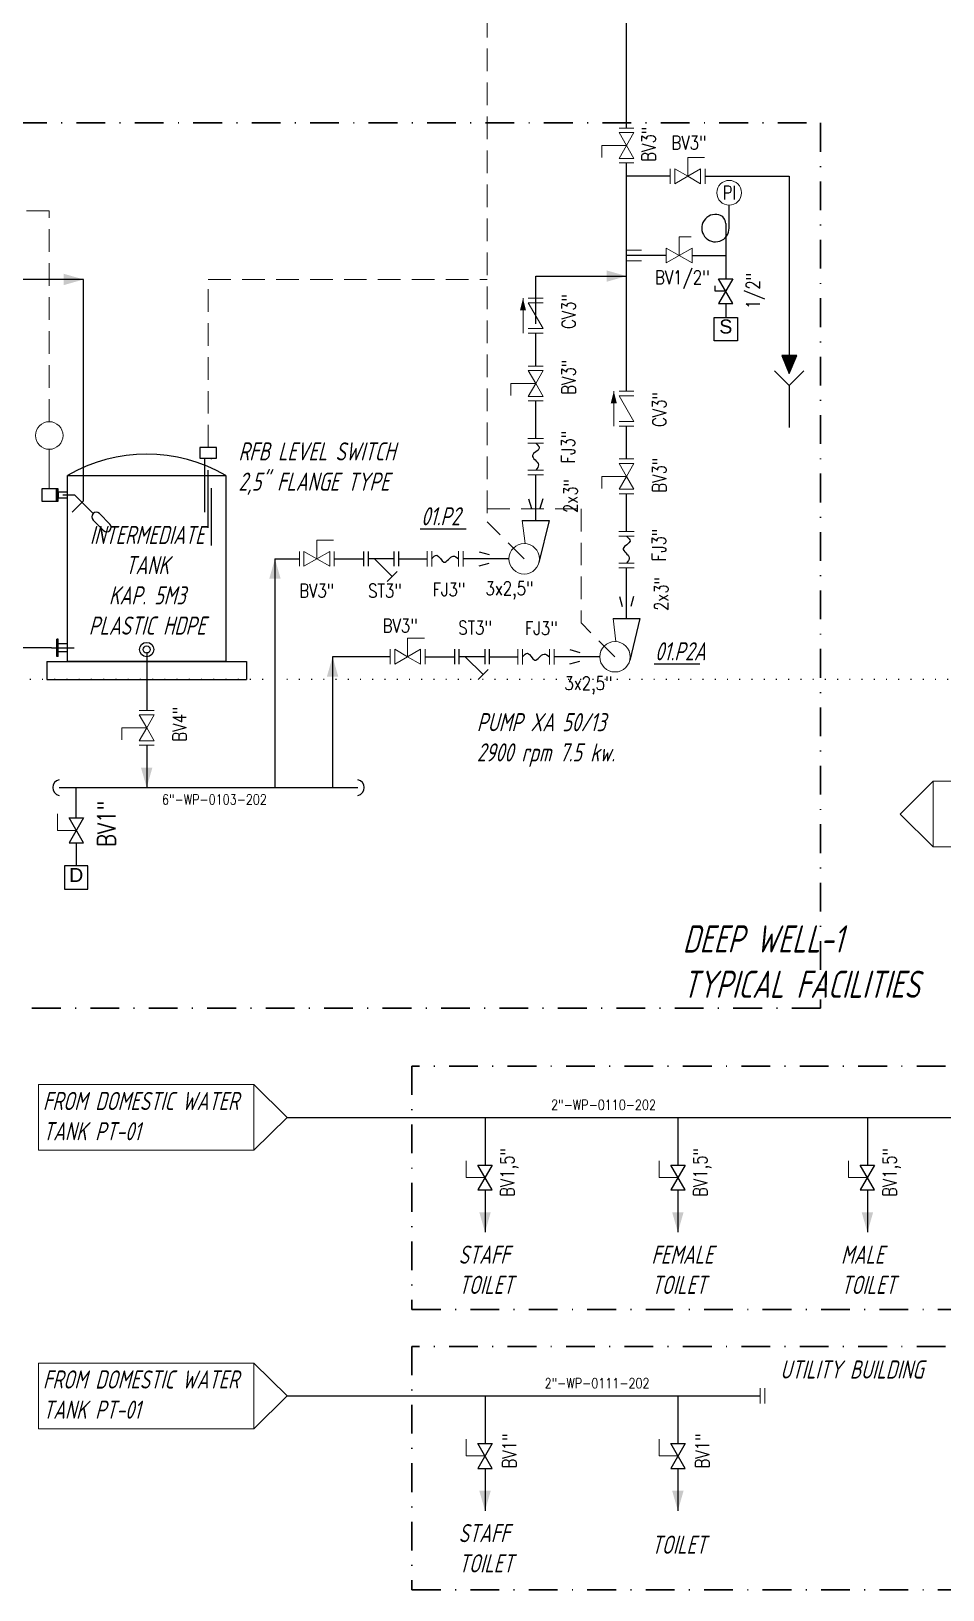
# Model space of a CAD drawing. Extents: x -29512 to 147477, y -5232 to 39709.
# Drawn here: x 137780.2 to 137880.8, y 8980.7 to 9152.7 of the extents above; entities that cross this region are included whole.
import ezdxf
from ezdxf.enums import TextEntityAlignment as Align

# ---------------------------------------------------------------- set-up
doc = ezdxf.new("R2010")
doc.units = 0
for name, pattern in [('CENTER', [2, 1.25, -0.25, 0.25, -0.25]), ('DASHDOT', [25.4, 12.7, -6.35, 0, -6.35]), ('DOTTED', [0.25, 0, -0.25]), ('HIDDEN', [0.375, 0.25, -0.125])]:
    doc.linetypes.add(name, pattern=pattern)
doc.layers.get('0').update_dxf_attribs({"linetype": 'CONTINUOUS'})
for name, color, linetype, lineweight in [('DIMENSI', 20, 'CONTINUOUS', 9), ('FITTING', 7, 'CONTINUOUS', 13), ('TAG', 140, 'CONTINUOUS', 13)]:
    doc.layers.add(name, color=color, linetype=linetype, lineweight=lineweight)
for name, color, linetype in [('DIMENSION', 3, 'CONTINUOUS'), ('EQUIPMENT', 4, 'CONTINUOUS'), ('HATCH', 4, 'CONTINUOUS'), ('S', 7, 'CONTINUOUS')]:
    doc.layers.add(name, color=color, linetype=linetype)
doc.styles.add('A3', font='arial.ttf', dxfattribs={"height": 0.3})
doc.styles.add('Romans100', font='romans.shx', dxfattribs={"width": 0.8, "height": 200})
doc.styles.add('S', font='ITALIC', dxfattribs={"height": 6})
doc.styles.add('S25', font='SIMPLEX', dxfattribs={"width": 0.8, "height": 0.25})
doc.styles.add('STYLE4', font='isocp.shx', dxfattribs={"width": 0.8, "oblique": 15, "height": 2})

# ---------------------------------------------------------------- blocks, each defined once
blk = doc.blocks.new('PRESA', base_point=(1.75, 0.1))
for p, q in [((1.5, 0.1), (1.5, 0.6)), ((1.5, 0.6), (2, 0.6)), ((2, 0.6), (2, 0.1)), ((2, 0.1), (1.5, 0.1))]:
    blk.add_line(p, q)
at = {"style": 'S', "width": 1.2}
blk.add_attdef('1', text='', height=0.3, dxfattribs=at).set_placement((1.75, 0.2), align=Align.CENTER)

msp = doc.modelspace()

# ---------------------------------------------------------------- hatches: boundary and pattern name
at = {"layer": 'DIMENSION', "linetype": 'Continuous', "ltscale": 0.5}
h = msp.add_hatch(color=3, dxfattribs=at)
h.paths.add_polyline_path([(137863.8488, 9114.9596), (137864.6865, 9116.9404), (137863.8488, 9116.9404)])
h.paths.add_polyline_path([(137863.8488, 9116.9404), (137863.0112, 9116.9404), (137863.8488, 9114.9596)])

# ---------------------------------------------------------------- linework, layer by layer
at = {"color": 7, "lineweight": 20}
for p, q in [((137845.878, 9140.1143), (137843.1471, 9140.1143)), ((137843.1471, 9138.7834), (137843.1471, 9140.1143)), ((137853.9633, 9138.7858), (137852.6324, 9138.7858)), ((137852.6324, 9136.716), (137852.6324, 9138.7858)), ((137854.4772, 9138.7858), (137852.6324, 9138.7858)), ((137853.0332, 9130.0364), (137851.7022, 9130.0364)), ((137851.7022, 9127.9665), (137851.7022, 9130.0364)), ((137833.127, 9112.5177), (137833.127, 9113.8486)), ((137835.8578, 9113.8486), (137833.127, 9113.8486)), ((137845.878, 9103.5897), (137843.1471, 9103.5897)), ((137843.1471, 9102.2588), (137843.1471, 9103.5897)), ((137811.7069, 9094.4911), (137811.7069, 9096.561)), ((137813.5517, 9096.561), (137811.7069, 9096.561)), ((137823.058, 9085.7505), (137821.7271, 9085.7505)), ((137821.7271, 9083.6806), (137821.7271, 9085.7505)), ((137823.5719, 9085.7505), (137821.7271, 9085.7505)), ((137792.9243, 9075.8401), (137790.1935, 9075.8401)), ((137790.1935, 9074.5092), (137790.1935, 9075.8401)), ((137783.0871, 9066.3584), (137783.0871, 9064.5136)), ((137783.0871, 9065.8445), (137783.0871, 9064.5136)), ((137785.157, 9064.5136), (137783.0871, 9064.5136)), ((137828.1952, 9028.0616), (137828.1952, 9026.2168)), ((137828.1952, 9027.5477), (137828.1952, 9026.2168)), ((137849.4785, 9028.0616), (137849.4785, 9026.2168)), ((137849.4785, 9027.5477), (137849.4785, 9026.2168)), ((137870.3973, 9028.0616), (137870.3973, 9026.2168)), ((137870.3973, 9027.5477), (137870.3973, 9026.2168)), ((137830.2651, 9026.2168), (137828.1952, 9026.2168)), ((137851.5483, 9026.2168), (137849.4785, 9026.2168)), ((137872.4672, 9026.2168), (137870.3973, 9026.2168)), ((137828.1952, 8997.3307), (137828.1952, 8995.4859)), ((137828.1952, 8996.8168), (137828.1952, 8995.4859)), ((137849.4785, 8997.3307), (137849.4785, 8995.4859)), ((137849.4785, 8996.8168), (137849.4785, 8995.4859)), ((137830.2651, 8995.4859), (137828.1952, 8995.4859)), ((137851.5483, 8995.4859), (137849.4785, 8995.4859))]:
    msp.add_line(p, q, dxfattribs=at)
for p, q in [((137857.6144, 9122.6531), (137856.0408, 9125.4069)), ((137857.6144, 9125.4069), (137856.0408, 9122.6531)), ((137856.0408, 9125.4069), (137857.6144, 9125.4069)), ((137855.6474, 9124.03), (137855.6474, 9124.6201)), ((137856.8276, 9124.03), (137855.6474, 9124.03)), ((137856.0408, 9122.6531), (137857.6144, 9122.6531)), ((137784.3702, 9065.8905), (137785.9438, 9065.8905)), ((137785.9438, 9063.1367), (137784.3702, 9065.8905)), ((137785.9438, 9065.8905), (137784.3702, 9063.1367)), ((137784.3702, 9063.1367), (137785.9438, 9063.1367)), ((137829.4783, 9027.5937), (137831.0519, 9027.5937)), ((137831.0519, 9024.8399), (137829.4783, 9027.5937)), ((137831.0519, 9027.5937), (137829.4783, 9024.8399)), ((137852.3351, 9027.5937), (137850.7615, 9024.8399)), ((137852.3351, 9024.8399), (137850.7615, 9027.5937)), ((137850.7615, 9027.5937), (137852.3351, 9027.5937)), ((137871.6803, 9027.5937), (137873.254, 9027.5937)), ((137873.254, 9024.8399), (137871.6803, 9027.5937)), ((137873.254, 9027.5937), (137871.6803, 9024.8399)), ((137829.4783, 9024.8399), (137831.0519, 9024.8399)), ((137850.7615, 9024.8399), (137852.3351, 9024.8399)), ((137871.6803, 9024.8399), (137873.254, 9024.8399)), ((137831.0519, 8996.8629), (137829.4783, 8994.109)), ((137831.0519, 8994.109), (137829.4783, 8996.8629)), ((137829.4783, 8996.8629), (137831.0519, 8996.8629)), ((137850.7615, 8996.8629), (137852.3351, 8996.8629)), ((137852.3351, 8994.109), (137850.7615, 8996.8629)), ((137852.3351, 8996.8629), (137850.7615, 8994.109)), ((137829.4783, 8994.109), (137831.0519, 8994.109)), ((137850.7615, 8994.109), (137852.3351, 8994.109))]:
    msp.add_line(p, q)
at = {"color": 30, "lineweight": 20}
for p, q in [((137835.8578, 9123.2464), (137835.8578, 9123.2532)), ((137845.878, 9112.9875), (137845.878, 9112.9943))]:
    msp.add_line(p, q, dxfattribs=at)
at = {"lineweight": 9}
msp.add_line((137782.1732, 9106.5793), (137782.1732, 9102.2177), dxfattribs=at)
at = {"color": 7}
for p, q in [((137816.9016, 9093.6668), (137816.9016, 9095.3154)), ((137817.3962, 9093.6668), (137817.3962, 9095.3154)), ((137820.2517, 9094.4911), (137817.3962, 9094.4911)), ((137818.0659, 9094.4911), (137820.0286, 9092.5446)), ((137820.2517, 9093.6668), (137820.2517, 9095.3154)), ((137820.7463, 9093.6668), (137820.7463, 9095.3154)), ((137819.4734, 9091.9894), (137820.5837, 9093.0997)), ((137826.9218, 9082.8563), (137826.9218, 9084.5049)), ((137827.4164, 9082.8563), (137827.4164, 9084.5049)), ((137830.2718, 9082.8563), (137830.2718, 9084.5049)), ((137830.7665, 9082.8563), (137830.7665, 9084.5049)), ((137830.2718, 9083.6806), (137827.4164, 9083.6806)), ((137828.086, 9083.6806), (137830.0487, 9081.7341)), ((137829.4936, 9081.1789), (137830.6038, 9082.2892))]:
    msp.add_line(p, q, dxfattribs=at)
at = {"color": 7, "lineweight": 20}
msp.add_circle((137857.2095, 9134.891), 1.3668, dxfattribs=at)
at = {"lineweight": 9}
msp.add_circle((137782.1732, 9108.1008), 1.5215, dxfattribs=at)
for radius in [0.7868, 0.3937]:
    msp.add_circle((137792.9243, 9084.479), radius)
for points in [[(137835.8578, 9107.2553), (137836.2526, 9106.7039), (137835.491, 9105.8975), (137836.1576, 9104.8782), (137835.8578, 9104.285)], [(137845.878, 9096.9963), (137846.2728, 9096.445), (137845.5111, 9095.6386), (137846.1777, 9094.6192), (137845.878, 9094.0261)], [(137824.3786, 9094.4911), (137824.93, 9094.8859), (137825.7364, 9094.1243), (137826.7557, 9094.7909), (137827.3488, 9094.4911)], [(137834.3988, 9083.6806), (137834.9501, 9084.0754), (137835.7565, 9083.3138), (137836.7759, 9083.9804), (137837.369, 9083.6806)]]:
    msp.add_spline(points, degree=3)
at = {"layer": 'DIMENSI', "color": 7}
for p, q in [((137834.3801, 9098.7305), (137834.689, 9096.166)), ((137844.4002, 9087.92), (137844.7091, 9085.3555))]:
    msp.add_line(p, q, dxfattribs=at)
for centre in [(137834.5887, 9094.4911), (137844.6088, 9083.6806)]:
    msp.add_circle(centre, 1.6779, dxfattribs=at)
at = {"layer": 'DIMENSION', "color": 4, "linetype": 'HIDDEN', "lineweight": 13, "ltscale": 10}
for p, q in [((137830.5065, 9207.0422), (137830.5065, 9098.5734)), ((137782.1747, 9132.8922), (137692.3363, 9132.8922)), ((137782.1732, 9109.6224), (137782.1747, 9132.8922)), ((137799.7023, 9106.7624), (137799.7025, 9125.3228)), ((137799.7025, 9125.3228), (137830.5065, 9125.3228)), ((137830.5065, 9100.0234), (137840.8713, 9100.0234)), ((137840.8713, 9100.0234), (137840.8713, 9087.4181)), ((137834.5887, 9094.4911), (137830.5065, 9098.5734)), ((137844.6088, 9083.6806), (137840.8713, 9087.4181))]:
    msp.add_line(p, q, dxfattribs=at)
at = {"layer": 'DIMENSION', "color": 3, "linetype": 'Continuous', "ltscale": 0.5}
for p, q in [((137845.878, 9142.0367), (137845.878, 9199.3679)), ((137845.878, 9112.9943), (137845.878, 9138.192)), ((137850.7101, 9136.716), (137845.878, 9136.716)), ((137854.5548, 9136.716), (137863.8488, 9136.716)), ((137863.8488, 9136.716), (137863.8488, 9116.9404)), ((137785.9654, 9125.3228), (137760.0032, 9125.3228)), ((137785.9639, 9100.9076), (137785.9654, 9125.3228)), ((137835.8578, 9120.4094), (137835.8578, 9125.6928)), ((137835.8578, 9125.6928), (137845.878, 9125.6928)), ((137835.8578, 9115.771), (137835.8578, 9119.4085)), ((137863.8251, 9113.6284), (137863.8251, 9108.9853)), ((137835.8578, 9107.7698), (137835.8578, 9111.9262)), ((137845.878, 9105.512), (137845.878, 9109.1496)), ((137835.8578, 9098.7305), (137835.8578, 9103.7705)), ((137845.878, 9097.5108), (137845.878, 9101.6673)), ((137785.9639, 9100.9076), (137784.6858, 9099.6295)), ((137807.0827, 9094.4911), (137809.7846, 9094.4911)), ((137807.0827, 9094.4911), (137807.0827, 9069.2462)), ((137813.6293, 9094.4911), (137816.9016, 9094.4911)), ((137820.7463, 9094.4911), (137823.8641, 9094.4911)), ((137832.9108, 9094.4911), (137827.8633, 9094.4911)), ((137845.878, 9087.92), (137845.878, 9093.5116)), ((137782.4178, 9084.6744), (137773.4834, 9084.6744)), ((137792.9243, 9084.1788), (137792.9243, 9077.7625)), ((137819.8047, 9083.6806), (137813.4437, 9083.6806)), ((137813.4437, 9083.6806), (137813.4437, 9069.2462)), ((137823.6494, 9083.6806), (137826.9218, 9083.6806)), ((137830.7665, 9083.6806), (137833.8843, 9083.6806)), ((137842.9309, 9083.6806), (137837.8835, 9083.6806)), ((137792.9243, 9073.9178), (137792.9243, 9069.2462)), ((137783.2636, 9069.2462), (137816.2278, 9069.2462)), ((137785.157, 9065.8905), (137785.157, 9069.2462)), ((137785.157, 9063.1367), (137785.157, 9060.6003)), ((137808.4118, 9032.8425), (137902.4535, 9032.8425)), ((137830.2651, 9032.8425), (137830.2651, 9027.5937)), ((137851.5483, 9032.8425), (137851.5483, 9027.5937)), ((137872.4672, 9032.8425), (137872.4672, 9027.5937)), ((137830.2651, 9024.8399), (137830.2651, 9020.1683)), ((137851.5483, 9024.8399), (137851.5483, 9020.1683)), ((137872.4672, 9024.8399), (137872.4672, 9020.1683)), ((137808.4118, 9002.1116), (137860.6158, 9002.1116)), ((137830.2651, 9002.1116), (137830.2651, 8996.8629)), ((137851.5483, 9002.1116), (137851.5483, 8996.8629)), ((137830.2651, 8994.109), (137830.2651, 8989.4374)), ((137851.5483, 8994.109), (137851.5483, 8989.4374))]:
    msp.add_line(p, q, dxfattribs=at)
at = {"layer": 'DIMENSION', "color": 0, "linetype": 'ByBlock', "ltscale": 0.5}
for p, q in [((137856.8276, 9127.9665), (137856.8276, 9125.4069)), ((137856.8276, 9122.6531), (137856.8276, 9121.1315))]:
    msp.add_line(p, q, dxfattribs=at)
at = {"layer": 'DIMENSION', "color": 4, "linetype": 'DASHDOT', "ltscale": 0.5}
for p, q in [((137799.3286, 9099.6377), (137799.3286, 9105.6084)), ((137799.7023, 9097.9085), (137799.7023, 9105.6084)), ((137800.076, 9095.9514), (137800.076, 9105.6084))]:
    msp.add_line(p, q, dxfattribs=at)
at = {"layer": 'DIMENSION', "color": 1}
for p, q in [((137823.1072, 9097.7939), (137828.1663, 9097.7939)), ((137848.9157, 9082.8933), (137853.9749, 9082.8933))]:
    msp.add_line(p, q, dxfattribs=at)
at = {"layer": 'DIMENSION', "color": 7}
for p, q in [((137834.3801, 9098.7305), (137837.3356, 9098.7305)), ((137837.3356, 9098.7305), (137836.2199, 9094.0983)), ((137844.4002, 9087.92), (137847.3557, 9087.92)), ((137847.3557, 9087.92), (137846.2401, 9083.2878)), ((137783.0143, 9083.7294), (137783.0143, 9085.6194)), ((137783.1743, 9085.6194), (137783.0143, 9085.6194)), ((137783.1743, 9083.7294), (137783.1743, 9085.6194)), ((137781.9243, 9083.1744), (137781.9243, 9081.1744)), ((137781.9243, 9083.1744), (137803.9243, 9083.1744)), ((137783.1743, 9083.7294), (137783.0143, 9083.7294)), ((137803.9243, 9083.1744), (137803.9243, 9081.1744)), ((137781.9243, 9081.1744), (137803.9243, 9081.1744))]:
    msp.add_line(p, q, dxfattribs=at)
at = {"layer": 'DIMENSION', "color": 1, "linetype": 'CENTER', "ltscale": 2}
msp.add_line((137782.4178, 9084.6744), (137784.9568, 9084.6744), dxfattribs=at)
at = {"layer": 'DIMENSION', "color": 7, "linetype": 'ByBlock', "ltscale": 5}
for p, q in [((137784.1743, 9085.1194), (137783.1743, 9085.1194)), ((137784.1743, 9084.2294), (137783.1743, 9084.2294))]:
    msp.add_line(p, q, dxfattribs=at)
at = {"layer": 'DIMENSION', "color": 3, "linetype": 'Continuous', "ltscale": 0.5, "flags": 128}
msp.add_lwpolyline([(137863.0112, 9116.9404), (137863.8488, 9114.9596), (137864.6865, 9116.9404), (137863.8488, 9116.9404)], close=True, dxfattribs=at)
msp.add_lwpolyline([(137862.2166, 9115.2369), (137863.8251, 9113.6284), (137865.4336, 9115.2369)], dxfattribs=at)
at = {"layer": 'DIMENSION', "color": 4}
msp.add_lwpolyline([(137798.7876, 9105.6084), (137800.617, 9105.6084), (137800.617, 9106.7624), (137798.7876, 9106.7624)], close=True, dxfattribs=at)
at = {"layer": 'DIMENSION', "color": 3, "lineweight": 25, "flags": 128}
msp.add_lwpolyline([(137784.1743, 9083.1744), (137784.1743, 9103.6744), (137801.6743, 9103.6744), (137801.6743, 9083.1744)], close=True, dxfattribs=at)
at = {"layer": 'DIMENSION', "color": 3, "lineweight": 25}
msp.add_arc((137792.9243, 9088.6605), 17.3776, 59.766729, 120.233271, dxfattribs=at)
at = {"layer": 'DIMENSION', "color": 3, "linetype": 'Continuous', "ltscale": 0.5}
for centre, start, end in [((137783.4235, 9069.2462), 100.561274, 259.438726), ((137816.0679, 9069.2462), 280.561274, 79.438726)]:
    msp.add_arc(centre, 0.8722, start, end, dxfattribs=at)
for points in [[(137785.9654, 9125.3228), (137783.7624, 9125.9523), (137783.7624, 9124.6934)], [(137845.878, 9125.6928), (137843.6749, 9126.3222), (137843.6749, 9125.0633)], [(137807.0827, 9094.4911), (137806.4533, 9092.2881), (137807.7121, 9092.2881)], [(137813.4437, 9083.6806), (137812.8143, 9081.4776), (137814.0732, 9081.4776)], [(137792.9243, 9069.2462), (137793.5538, 9071.4492), (137792.2949, 9071.4492)], [(137830.2651, 9020.1683), (137830.8945, 9022.3714), (137829.6356, 9022.3714)], [(137851.5483, 9020.1683), (137852.1777, 9022.3714), (137850.9189, 9022.3714)], [(137872.4672, 9020.1683), (137873.0966, 9022.3714), (137871.8377, 9022.3714)], [(137830.2651, 8989.4374), (137830.8945, 8991.6405), (137829.6356, 8991.6405)], [(137851.5483, 8989.4374), (137852.1777, 8991.6405), (137850.9189, 8991.6405)]]:
    msp.add_solid(points, dxfattribs=at)
at = {"layer": 'EQUIPMENT'}
for p, q in [((137783.1743, 9101.3066), (137783.1743, 9101.7753)), ((137783.6743, 9101.5409), (137784.9518, 9101.5409)), ((137784.9518, 9101.5409), (137787.0033, 9099.4894)), ((137787.7156, 9099.49), (137788.8712, 9098.3344)), ((137787.004, 9098.7759), (137788.1596, 9097.6202))]:
    msp.add_line(p, q, dxfattribs=at)
for points in [[(137782.9743, 9102.2177), (137781.3721, 9102.2177), (137781.3721, 9100.8642), (137782.9743, 9100.8642)], [(137782.9743, 9102.2177), (137782.9743, 9100.8642), (137783.1743, 9100.8642), (137783.1743, 9102.2177)], [(137783.1743, 9101.8659), (137783.1743, 9101.2159), (137784.1743, 9101.2159), (137784.1743, 9101.8659)]]:
    msp.add_lwpolyline(points, close=True, dxfattribs=at)
for centre, start, end in [((137787.3598, 9099.1329), 45.100825, 225.100825), ((137788.5167, 9097.9761), 224.899175, 44.899175)]:
    msp.add_arc(centre, 0.5041, start, end, dxfattribs=at)
at = {"layer": 'FITTING', "lineweight": 20}
for p, q in [((137845.0537, 9142.0367), (137846.7023, 9142.0367)), ((137845.0537, 9138.192), (137846.7023, 9138.192)), ((137850.7101, 9135.8917), (137850.7101, 9137.5403)), ((137854.5548, 9135.8917), (137854.5548, 9137.5403)), ((137845.878, 9128.5587), (137847.5266, 9128.5587)), ((137845.878, 9128.5587), (137847.5266, 9128.5587)), ((137845.878, 9127.3743), (137847.5266, 9127.3743)), ((137845.878, 9127.3743), (137847.5266, 9127.3743)), ((137834.4583, 9123.246), (137834.4583, 9119.4017)), ((137836.6821, 9123.2464), (137835.0335, 9123.2464)), ((137836.6821, 9119.4017), (137835.0335, 9119.4017)), ((137836.6821, 9119.4017), (137835.0335, 9119.4017)), ((137835.0335, 9115.771), (137836.6821, 9115.771)), ((137835.0335, 9111.9262), (137836.6821, 9111.9262)), ((137844.4784, 9112.9871), (137844.4784, 9109.1428)), ((137846.7023, 9112.9875), (137845.0537, 9112.9875)), ((137846.7023, 9109.1428), (137845.0537, 9109.1428)), ((137846.7023, 9109.1428), (137845.0537, 9109.1428)), ((137845.0537, 9105.512), (137846.7023, 9105.512)), ((137845.0537, 9101.6673), (137846.7023, 9101.6673)), ((137809.7846, 9093.6668), (137809.7846, 9095.3154)), ((137813.6293, 9093.6668), (137813.6293, 9095.3154)), ((137819.8047, 9082.8563), (137819.8047, 9084.5049)), ((137823.6494, 9082.8563), (137823.6494, 9084.5049)), ((137792.1, 9077.7625), (137793.7486, 9077.7625)), ((137792.1, 9073.9178), (137793.7486, 9073.9178))]:
    msp.add_line(p, q, dxfattribs=at)
at = {"layer": 'FITTING'}
for p, q in [((137836.7152, 9107.7698), (137835.0004, 9107.7698)), ((137836.7152, 9107.2553), (137835.0004, 9107.2553)), ((137836.7152, 9104.285), (137835.0004, 9104.285)), ((137836.7152, 9103.7705), (137835.0004, 9103.7705)), ((137846.7354, 9097.5108), (137845.0205, 9097.5108)), ((137846.7354, 9096.9963), (137845.0205, 9096.9963)), ((137823.8641, 9095.3486), (137823.8641, 9093.6337)), ((137824.3786, 9095.3486), (137824.3786, 9093.6337)), ((137827.3488, 9095.3486), (137827.3488, 9093.6337)), ((137827.8633, 9095.3486), (137827.8633, 9093.6337)), ((137846.7354, 9094.0261), (137845.0205, 9094.0261)), ((137846.7354, 9093.5116), (137845.0205, 9093.5116)), ((137833.8843, 9084.5381), (137833.8843, 9082.8232)), ((137834.3988, 9084.5381), (137834.3988, 9082.8232)), ((137837.369, 9084.5381), (137837.369, 9082.8232)), ((137837.8835, 9084.5381), (137837.8835, 9082.8232)), ((137860.6488, 9002.9849), (137860.6488, 9001.2701)), ((137861.1633, 9002.9849), (137861.1633, 9001.2701))]:
    msp.add_line(p, q, dxfattribs=at)
at = {"layer": 'FITTING', "linetype": 'ByBlock', "ltscale": 0.5}
for p, q in [((137876.0648, 9066.3154), (137879.7394, 9069.9383)), ((137876.0648, 9066.3154), (137879.7394, 9062.6925)), ((137808.4118, 9032.8425), (137804.7372, 9036.4654)), ((137808.4118, 9032.8425), (137804.7372, 9029.2196)), ((137808.4118, 9002.1116), (137804.7372, 9005.7345)), ((137808.4118, 9002.1116), (137804.7372, 8998.4887))]:
    msp.add_line(p, q, dxfattribs=at)
at = {"layer": 'FITTING', "color": 6, "linetype": 'DASHDOT', "lineweight": 30, "ltscale": 0.25}
for points in [[(137688.4217, 9142.5915), (137867.2884, 9142.5915), (137867.2884, 9044.8954), (137761.9753, 9044.8954), (137761.9753, 8984.2907), (137688.4217, 8984.2907), (137688.4217, 9142.5915)], [(137822.204, 9038.5103), (137822.204, 9011.644), (137906.8792, 9011.644), (137906.8792, 9038.5103)], [(137822.204, 9007.5781), (137822.204, 8980.7118), (137906.8792, 8980.7118), (137906.8792, 9007.5781)]]:
    msp.add_lwpolyline(points, close=True, dxfattribs=at)
at = {"layer": 'FITTING', "lineweight": 20}
for points in [[(137845.878, 9140.1143), (137845.0537, 9141.5421), (137846.7023, 9141.5421)], [(137845.878, 9140.1143), (137845.0537, 9138.6866), (137846.7023, 9138.6866)], [(137852.6324, 9136.716), (137851.2047, 9135.8917), (137851.2047, 9137.5403)], [(137852.6324, 9136.716), (137854.0601, 9135.8917), (137854.0601, 9137.5403)], [(137851.7022, 9127.9665), (137850.2745, 9127.1422), (137850.2745, 9128.7908)], [(137851.7022, 9127.9665), (137853.13, 9127.1422), (137853.13, 9128.7908)], [(137835.8578, 9113.8486), (137835.0335, 9115.2763), (137836.6821, 9115.2763)], [(137835.8578, 9113.8486), (137835.0335, 9112.4209), (137836.6821, 9112.4209)], [(137845.878, 9103.5897), (137845.0537, 9105.0174), (137846.7023, 9105.0174)], [(137845.878, 9103.5897), (137845.0537, 9102.162), (137846.7023, 9102.162)], [(137811.7069, 9094.4911), (137810.2792, 9093.6668), (137810.2792, 9095.3154)], [(137811.7069, 9094.4911), (137813.1346, 9093.6668), (137813.1346, 9095.3154)], [(137821.7271, 9083.6806), (137820.2993, 9082.8563), (137820.2993, 9084.5049)], [(137821.7271, 9083.6806), (137823.1548, 9082.8563), (137823.1548, 9084.5049)], [(137792.9243, 9075.8401), (137792.1, 9077.2678), (137793.7486, 9077.2678)], [(137792.9243, 9075.8401), (137792.1, 9074.4124), (137793.7486, 9074.4124)]]:
    msp.add_lwpolyline(points, close=True, dxfattribs=at)
for points in [[(137835.0335, 9122.7518), (137836.6821, 9122.7518), (137835.0335, 9122.7518), (137836.6821, 9119.8963), (137835.0335, 9119.8963)], [(137845.0537, 9112.4929), (137846.7023, 9112.4929), (137845.0537, 9112.4929), (137846.7023, 9109.6374), (137845.0537, 9109.6374)]]:
    msp.add_lwpolyline(points, dxfattribs=at)
at = {"layer": 'FITTING', "linetype": 'ByBlock', "ltscale": 0.5}
for points in [[(137900.3621, 9069.9383), (137900.3621, 9062.6925), (137879.7394, 9062.6925), (137879.7394, 9069.9383)], [(137780.9967, 9036.4654), (137780.9967, 9029.2196), (137804.7372, 9029.2196), (137804.7372, 9036.4654)], [(137780.9967, 9005.7345), (137780.9967, 8998.4887), (137804.7372, 8998.4887), (137804.7372, 9005.7345)]]:
    msp.add_lwpolyline(points, close=True, dxfattribs=at)
at = {"layer": 'FITTING', "lineweight": 20}
for points in [[(137834.7955, 9121.9), (137834.4583, 9123.246), (137834.122, 9121.8998)], [(137844.8157, 9111.641), (137844.4784, 9112.9871), (137844.1422, 9111.6409)]]:
    msp.add_solid(points, dxfattribs=at)
at = {"layer": 'HATCH', "color": 7}
for p, q in [((137857.2095, 9130.991), (137857.2095, 9133.5241)), ((137856.8276, 9131.4873), (137856.8276, 9127.9665)), ((137850.2745, 9127.9665), (137845.878, 9127.9665)), ((137850.2745, 9127.9665), (137845.878, 9127.9665)), ((137853.13, 9127.9665), (137856.8276, 9127.9665))]:
    msp.add_line(p, q, dxfattribs=at)
at = {"layer": 'HATCH', "color": 7, "linetype": 'DOTTED', "ltscale": 5}
msp.add_line((138021.7771, 9081.1744), (137692.5757, 9081.1744), dxfattribs=at)
at = {"layer": 'HATCH', "color": 7}
for centre, radius, start, end in [((137855.696, 9130.991), 1.5135, 75.15061, 360), ((137855.8276, 9131.4873), 1, 360, 75.15061)]:
    msp.add_arc(centre, radius, start, end, dxfattribs=at)
at = {"layer": 'S'}
for p, q in [((137835.071, 9101.1286), (137835.3857, 9100.0271)), ((137836.6446, 9101.1286), (137836.3299, 9100.0271)), ((137829.6089, 9095.2779), (137830.7104, 9094.9632)), ((137829.6089, 9093.7043), (137830.7104, 9094.0191)), ((137845.0912, 9090.3181), (137845.4059, 9089.2166)), ((137846.6648, 9090.3181), (137846.3501, 9089.2166)), ((137839.6291, 9084.4674), (137840.7306, 9084.1527)), ((137839.6291, 9082.8938), (137840.7306, 9083.2086))]:
    msp.add_line(p, q, dxfattribs=at)

# ---------------------------------------------------------------- block references
ref = msp.add_blockref('PRESA', (137856.8276, 9118.55), dxfattribs=dict(xscale=5.162921724282863, yscale=5.162921724311057, zscale=5.162921724311135))
ref.add_attrib('1', 'S', dxfattribs={"height": 1.5489, "rotation": 360, "style": 'A3'}).set_placement((137856.8399, 9119.3555), align=Align.CENTER)
ref = msp.add_blockref('PRESA', (137785.157, 9058.0189), dxfattribs=dict(xscale=-5.162921723796899, yscale=5.162921723825093, zscale=5.162921723825171))
ref.add_attrib('1', 'D', dxfattribs={"height": 1.5489, "style": 'A3'}).set_placement((137785.1446, 9058.8243), align=Align.CENTER)

# ---------------------------------------------------------------- texts
at = {"layer": 'DIMENSION', "color": 2, "char_height": 2, "style": 'STYLE4'}
for s, insert, attachment_point in [('RFB LEVEL SWITCH\\P2,5" FLANGE TYPE', (137803.0535, 9107.3442), 1), ('{INTERMEDIATE\\PTANK\\PKAP. 5M3\\PPLASTIC HDPE}', (137792.9793, 9098.1258), 2), ('PUMP XA 50/13\\P2900 rpm 7.5 kw.', (137829.3588, 9077.4623), 1), ('FROM DOMESTIC WATER\\PTANK PT-01', (137781.4719, 9035.656), 1), ('{STAFF\\PTOILET}', (137827.347, 9018.6995), 1), ('{FEMALE\\PTOILET}', (137848.6302, 9018.6995), 1), ('{MALE\\PTOILET}', (137869.5491, 9018.6995), 1), ('FROM DOMESTIC WATER\\PTANK PT-01', (137781.4719, 9004.9251), 1), ('{STAFF\\PTOILET}', (137827.347, 8987.9686), 1), ('{\\PTOILET}', (137848.6302, 8990.0263), 1)]:
    msp.add_mtext(s, dxfattribs=dict(at, insert=insert, attachment_point=attachment_point))
at = {"layer": 'DIMENSION', "color": 1, "char_height": 2, "attachment_point": 1, "style": 'STYLE4'}
for s, insert in [('01.P2}', (137823.2115, 9100.1868)), ('01.P2A}', (137849.02, 9085.2863))]:
    msp.add_mtext(s, dxfattribs=dict(at, insert=insert))
at = {"layer": 'DIMENSION', "color": 6, "lineweight": 25, "attachment_point": 1, "style": 'STYLE4'}
for s, insert, char_height in [('DEEP WELL-1\\PTYPICAL FACILITIES\\P}', (137852.0775, 9054.0438), 3), ('UTILITY BUILDING}', (137862.8448, 9006.0256), 2)]:
    msp.add_mtext(s, dxfattribs=dict(at, insert=insert, char_height=char_height))
at = {"layer": 'S', "color": 2, "style": 'S25', "width": 0.8}
for s, p in [('6"-WP-0103-202', (137806.1882, 9067.3674)), ('2"-WP-0110-202', (137849.1316, 9033.665)), ('2"-WP-0111-202', (137848.4169, 9002.9538))]:
    msp.add_text(s, height=1.1291, dxfattribs=at).set_placement(p, align=Align.RIGHT)
at = {"layer": 'TAG', "color": 6, "lineweight": 20, "style": 'Romans100', "width": 0.8}
for s, p in [('1/2"', (137860.5996, 9126.0608)), ('2x3"', (137840.4606, 9103.3154)), ('2x3"', (137850.4808, 9092.5049))]:
    msp.add_text(s, height=1.5, rotation=90, dxfattribs=at).set_placement(p, align=Align.RIGHT)
for p in [(137835.618, 9090.4756), (137844.3277, 9080.0163)]:
    msp.add_text('3x2,5"', height=1.5, dxfattribs=at).set_placement(p, align=Align.RIGHT)
at = {"layer": 'TAG', "color": 6, "lineweight": 20, "attachment_point": 5, "rotation": 90, "style": 'Romans100'}
for s, insert, char_height, width in [('BV3"', (137848.3111, 9140.2564), 1.5, 14.605895), ('CV3"', (137839.4951, 9121.7855), 1.5, 14.605895), ('BV3"', (137839.4875, 9114.5422), 1.5, 14.605895), ('CV3"', (137849.5153, 9110.975), 1.5, 14.605895), ('FJ3"', (137839.4398, 9106.8305), 1.5, 14.605895), ('BV3"', (137849.5077, 9103.7317), 1.5, 14.605895), ('FJ3"', (137849.46, 9096.02), 1.5, 14.605895), ('{BV4"}', (137796.55, 9076.2566), 1.5, 14.605895), ('{BV1"}', (137788.4858, 9065.2473), 2, 19.474526), ('{BV1,5"}', (137832.9582, 9026.7802), 1.5, 14.605895), ('{BV1,5"}', (137854.2415, 9026.7802), 1.5, 14.605895), ('{BV1,5"}', (137875.1603, 9026.7802), 1.5, 14.605895), ('{BV1"}', (137832.9582, 8996.0493), 1.5, 14.605895), ('{BV1"}', (137854.2415, 8996.0493), 1.5, 14.605895)]:
    msp.add_mtext(s, dxfattribs=dict(at, insert=insert, char_height=char_height, width=width))
at = {"layer": 'TAG', "color": 6, "lineweight": 20, "char_height": 1.5, "width": 14.605895, "attachment_point": 5, "style": 'Romans100'}
for s, insert in [('BV3"', (137852.7669, 9140.4056)), ('{PI}', (137857.227, 9134.8921)), ('{BV1/2"}', (137852.0359, 9125.2953)), ('BV3"', (137811.6908, 9090.9768)), ('ST3"', (137819.2197, 9090.9712)), ('FJ3"', (137826.2836, 9091.1098)), ('BV3"', (137820.8983, 9087.1121)), ('ST3"', (137829.1689, 9086.899)), ('FJ3"', (137836.4782, 9086.8389))]:
    msp.add_mtext(s, dxfattribs=dict(at, insert=insert))

doc.saveas('drawing.dxf')
